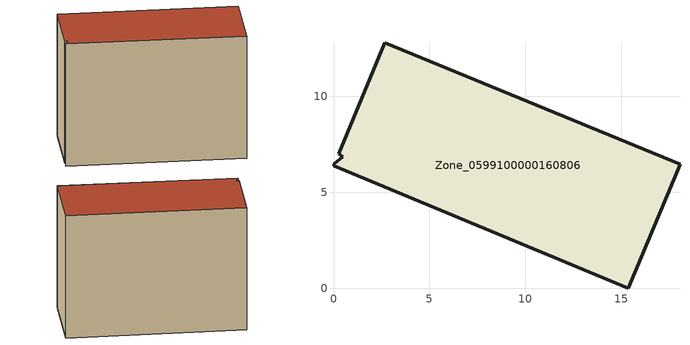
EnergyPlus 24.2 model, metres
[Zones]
Zone_0599100000160806
 floor ground (C_G): 0.05,6.49 0.47,6.84 0.26,7.01 2.67,12.79 18.05,6.47 15.36,0 0,6.38 z0
 wall outside (C_F): 2.67,12.79 0.26,7.01 0.47,6.84 0.05,6.49 0,6.38 15.36,0 18.05,6.47 2.67,12.79 z0:12.15
 roof outside (C_R): 0.47,6.84 0.05,6.49 0,6.38 15.36,0 18.05,6.47 2.67,12.79 0.26,7.01 z12.15
[BUILDING]
Pand.0599100000160806: North Axis=0; Terrain=City; Loads Convergence Tolerance Value=0.04; Temperature Convergence Tolerance Value=0.4; Solar Distribution=FullExterior; Maximum Number of Warmup Days=25; Minimum Number of Warmup Days=1
[Site:Location]
Rotterdam.The.Hague.AP_ZH_NLD Design_Conditions: Latitude=51.96; Longitude=4.45; Time Zone=1; Elevation=-4.5
[SITE:GROUNDTEMPERATURE:BUILDINGSURFACE]
18, 18, 18, 18, 18, 18, 18, 18, 18, 18, 18, 18
[MATERIAL] Thermal Absorptance=0.9; Solar Absorptance=0.7; Visible Absorptance=0.7
Name | Roughness | Thickness | Conductivity | Density | Specific Heat
G.TI.1946 | MediumSmooth | 0.15 | 1 | 540 | 1210
F.TI.1946 | Rough | 0.3 | 0.857143 | 1920 | 840
R.TI.1946 | MediumRough | 0.2 | 0.1 | 1500 | 1000
[CONSTRUCTION]
C_G: G.TI.1946
C_F: F.TI.1946
C_R: R.TI.1946
[ZONE]
Zone_0599100000160806: Type=1; Multiplier=1; Ceiling Height=Autocalculate; Volume=Autocalculate; Floor Area=autocalculate; Part of Total Floor Area=Yes
[ZONEINFILTRATION:DESIGNFLOWRATE]
Infil_Zone_0599100000160806: Zone or ZoneList or Space or SpaceList=Zone_0599100000160806; Schedule=AlwaysOn; Design Flow Rate Calculation Method=Flow/Area; Flow Rate per Floor Area=0.003; Constant Term Coefficient=1; Temperature Term Coefficient=0; Velocity Term Coefficient=0; Velocity Squared Term Coefficient=0
[HVACTEMPLATE:ZONE:IDEALLOADSAIRSYSTEM]
Zone_0599100000160806: Maximum Heating Supply Air Temperature=50; Minimum Cooling Supply Air Temperature=13; Maximum Heating Supply Air Humidity Ratio=0.0156; Minimum Cooling Supply Air Humidity Ratio=0.0077; Heating Limit=NoLimit; Cooling Limit=NoLimit; Dehumidification Control Type=ConstantSensibleHeatRatio; Cooling Sensible Heat Ratio=0.7; Dehumidification Setpoint=60; Humidification Control Type=None; Humidification Setpoint=30; Outdoor Air Method=None; Outdoor Air Flow Rate per Person=0.00944; Outdoor Air Flow Rate per Zone Floor Area=0; Outdoor Air Flow Rate per Zone=0; Demand Controlled Ventilation Type=None; Outdoor Air Economizer Type=NoEconomizer; Heat Recovery Type=None; Sensible Heat Recovery Effectiveness=0.7; Latent Heat Recovery Effectiveness=0.65
[ZONECONTROL:THERMOSTAT]
ThermostatControl_Zone_0599100000160806: Zone or ZoneList=Zone_0599100000160806; Control Type Schedule=DualSetpointControlType; Control 1=Thermostat_Zone_0599100000160806; Temperature Difference Between Cutout And Setpoint=0
[THERMOSTATSETPOINT:DUALSETPOINT]
Thermostat_Zone_0599100000160806: Heating Setpoint Temperature Schedule=HeatingSetpoint_Zone_0599100000160806; Cooling Setpoint Temperature Schedule=CoolingSetpoint_Zone_0599100000160806
[SCHEDULE:COMPACT]
HeatingSetpoint_Zone_0599100000160806: Through: 12/31, For: AllDays, Until: 24:00, 21
CoolingSetpoint_Zone_0599100000160806: Through: 12/31, For: AllDays, Until: 24:00, 24
DualSetpointControlType: Through: 12/31, For: AllDays, Until: 24:00, 4
AlwaysOn: Through: 12/31, For: AllDays, Until: 24:00, 1
